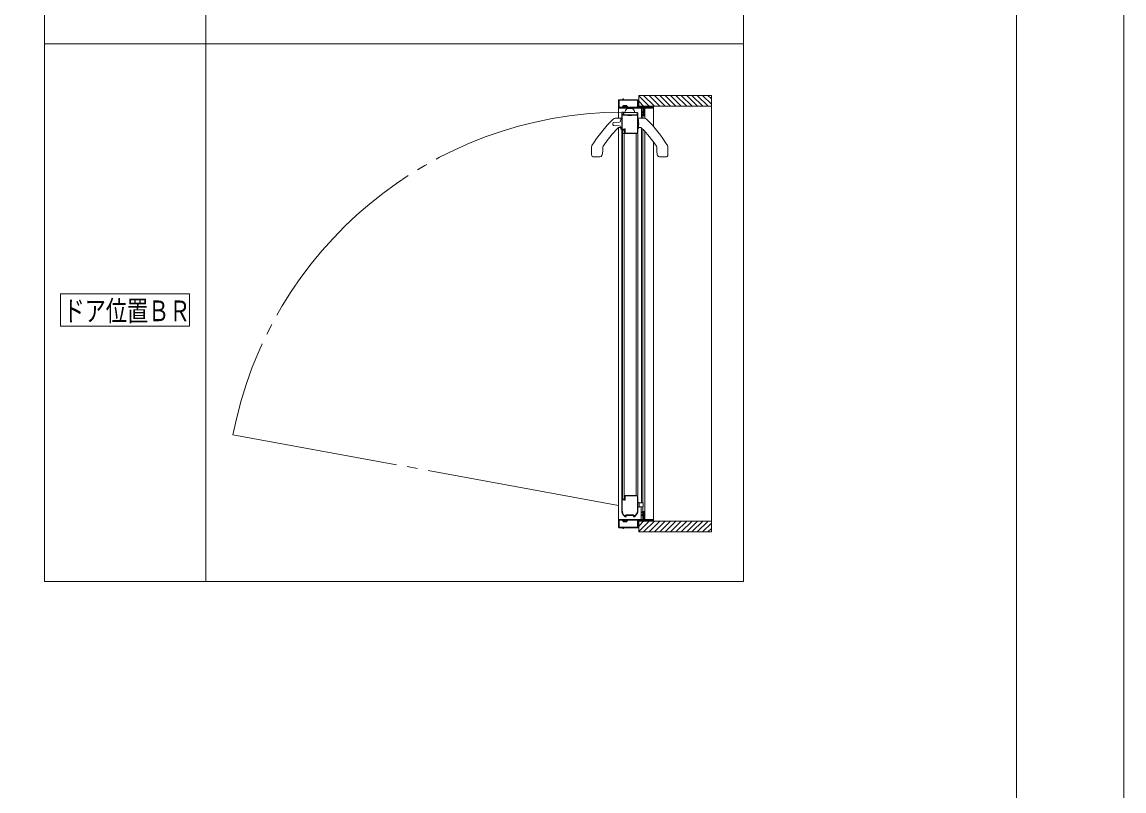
# Model space of a CAD drawing. Units: millimetres on the paper. Extents: x -305 to 305, y -152 to 152.
# Drawn here: x 16.5 to 119, y 0 to 71.5 of the extents above; entities that cross this region are included whole.
import ezdxf
from ezdxf.enums import TextEntityAlignment as Align

# ---------------------------------------------------------------- set-up
doc = ezdxf.new("R2010")
doc.units = ezdxf.units.MM
doc.linetypes.add('LONG_CHAIN', pattern=[21, 18, -1, 1, -1])
doc.linetypes.add('LONG_DOUBLE_CHAIN', pattern=[21.8, 18, -1, 0.6, -0.6, 0.6, -1])
for name, color, linetype, lineweight in [('0-1_VIEW0001', 7, 'Continuous', 9), ('0-3_図面枠', 3, 'Continuous', 9), ('0-4_DEFPOINTS', 7, 'Continuous', 9)]:
    doc.layers.add(name, color=color, linetype=linetype, lineweight=lineweight)
doc.styles.add('ＭＳ ゴシック', font='')
doc.styles.get('ＭＳ ゴシック').set_extended_font_data('MS Gothic')

msp = doc.modelspace()

# ---------------------------------------------------------------- linework, layer by layer
at = {"layer": '0-1_VIEW0001'}
for p, q in [((18.617, 126.98), (18.617, 19.48)), ((33.617, 126.98), (33.617, 19.48)), ((83.617, 126.98), (83.617, 19.48)), ((18.617, 69.48), (83.617, 69.48)), ((73.88, 64.684), (73.88, 63.683)), ((80.63, 64.684), (73.88, 64.684)), ((74.829, 63.684), (73.88, 64.633)), ((75.329, 63.684), (74.329, 64.684)), ((75.829, 63.684), (74.829, 64.684)), ((76.329, 63.684), (75.329, 64.684)), ((76.829, 63.684), (75.829, 64.684)), ((77.329, 63.684), (76.329, 64.684)), ((77.829, 63.684), (76.829, 64.684)), ((78.329, 63.684), (77.329, 64.684)), ((78.829, 63.684), (77.829, 64.684)), ((79.329, 63.684), (78.329, 64.684)), ((79.824, 63.684), (78.824, 64.684)), ((80.319, 63.684), (79.319, 64.684)), ((80.63, 63.868), (79.814, 64.684)), ((80.63, 64.363), (80.309, 64.684)), ((80.63, 24.085), (80.63, 64.684)), ((72.005, 64.233), (72.005, 63.558)), ((72.03, 63.533), (74.325, 63.533)), ((72.05, 64.223), (72.05, 63.598)), ((72.39, 64.283), (72.055, 64.283)), ((73.745, 64.238), (72.065, 64.238)), ((72.065, 63.583), (73.745, 63.583)), ((72.405, 64.348), (72.405, 64.298)), ((72.435, 64.358), (72.415, 64.358)), ((72.78, 63.733), (72.43, 63.733)), ((72.445, 64.298), (72.445, 64.348)), ((73.755, 64.283), (72.46, 64.283)), ((72.78, 63.733), (72.78, 63.683)), ((73.76, 63.598), (73.76, 64.223)), ((73.805, 63.598), (73.805, 64.233)), ((75.19, 63.583), (73.82, 63.583)), ((74.329, 63.684), (73.88, 64.133)), ((73.88, 63.684), (80.63, 63.684)), ((74.34, 63.518), (74.34, 63.198)), ((74.39, 62.833), (74.39, 63.518)), ((74.405, 63.533), (75.24, 63.533)), ((75.205, 63.668), (75.205, 63.598)), ((75.24, 63.683), (75.22, 63.683)), ((75.255, 63.683), (75.255, 63.533)), ((75.255, 63.548), (75.255, 63.668)), ((72.275, 62.558), (71.697, 62.558)), ((74.34, 63.508), (72.005, 63.508)), ((72.005, 63.508), (72.005, 62.558)), ((72.29, 61.148), (72.29, 63.008)), ((72.335, 61.603), (72.335, 62.938)), ((72.425, 62.938), (72.425, 62.886)), ((72.432, 62.868), (72.454, 62.846)), ((72.465, 63.083), (72.465, 62.898)), ((72.472, 62.838), (72.863, 62.838)), ((72.48, 62.883), (73.725, 62.883)), ((72.5, 62.883), (72.5, 63.058)), ((72.5, 62.883), (73.67, 62.883)), ((72.55, 63.108), (73.67, 63.108)), ((73.256, 63.458), (72.823, 63.458)), ((72.874, 62.834), (72.885, 62.823)), ((72.896, 62.818), (73.183, 62.818)), ((73.194, 62.823), (73.205, 62.834)), ((73.216, 62.838), (73.73, 62.838)), ((73.72, 62.883), (73.67, 62.883)), ((73.72, 63.058), (73.72, 62.883)), ((73.73, 63.043), (73.73, 63.073)), ((73.74, 62.898), (73.74, 63.023)), ((73.745, 62.823), (73.745, 61.258)), ((73.79, 63.033), (73.79, 61.258)), ((73.805, 62.558), (74.382, 62.558)), ((74.115, 62.558), (74.115, 63.508)), ((74.19, 63.133), (74.19, 63.078)), ((74.19, 62.898), (74.19, 62.833)), ((74.205, 63.063), (74.225, 63.063)), ((74.225, 62.913), (74.205, 62.913)), ((74.325, 63.183), (74.24, 63.183)), ((74.24, 63.078), (74.24, 63.123)), ((74.24, 62.853), (74.24, 62.898)), ((74.24, 62.783), (74.34, 62.783)), ((74.255, 63.183), (74.255, 63.508)), ((74.255, 62.838), (74.255, 63.138)), ((74.255, 63.138), (74.325, 63.138)), ((74.325, 62.838), (74.255, 62.838)), ((74.255, 62.558), (74.255, 62.783)), ((74.34, 63.123), (74.34, 62.853)), ((75.255, 63.508), (74.39, 63.508)), ((74.431, 62.554), (74.431, 63.508)), ((75.255, 61.774), (75.255, 63.508)), ((72.005, 61.694), (72.005, 25.258)), ((72.275, 61.708), (72.079, 61.708)), ((72.505, 61.483), (72.38, 61.483)), ((72.54, 61.528), (72.41, 61.528)), ((72.555, 61.563), (72.555, 61.543)), ((72.585, 61.578), (72.57, 61.578)), ((72.6, 61.188), (72.6, 61.563)), ((73.79, 61.678), (73.79, 61.766)), ((73.805, 61.708), (74.001, 61.708)), ((74.115, 26.783), (74.115, 61.673)), ((74.255, 26.781), (74.255, 61.533)), ((72.304, 27.483), (72.304, 61.133)), ((72.304, 61.133), (73.789, 61.133)), ((72.331, 61.133), (72.305, 61.133)), ((72.352, 61.155), (72.344, 61.141)), ((72.354, 27.158), (72.354, 61.458)), ((72.504, 61.458), (72.354, 61.458)), ((72.355, 61.458), (72.355, 61.162)), ((72.504, 27.158), (72.504, 61.458)), ((72.515, 61.162), (72.515, 61.168)), ((72.525, 61.141), (72.517, 61.155)), ((73.665, 61.133), (72.538, 61.133)), ((72.555, 61.208), (72.555, 61.433)), ((73.665, 61.178), (72.61, 61.178)), ((73.64, 61.133), (73.64, 27.483)), ((73.789, 27.483), (73.789, 61.133)), ((74.428, 25.258), (74.428, 61.348)), ((69.49, 59.908), (69.49, 59.158)), ((70.52, 59.844), (70.52, 59.458)), ((75.255, 25.258), (75.255, 60.34)), ((75.56, 59.844), (75.56, 59.458)), ((76.59, 59.908), (76.59, 59.158)), ((70.264, 58.958), (69.69, 58.958)), ((75.815, 58.958), (76.39, 58.958)), ((20.117, 43.23), (20.117, 46.23)), ((20.117, 46.23), (32.117, 46.23)), ((32.117, 43.23), (32.117, 46.23)), ((20.117, 43.23), (32.117, 43.23)), ((72.29, 26.108), (72.29, 27.468)), ((72.305, 27.483), (72.331, 27.483)), ((72.335, 27.013), (72.335, 26.108)), ((72.344, 27.476), (72.353, 27.462)), ((72.355, 27.454), (72.355, 27.158)), ((72.38, 27.133), (72.505, 27.133)), ((72.54, 27.088), (72.41, 27.088)), ((72.515, 27.448), (72.515, 27.454)), ((72.517, 27.462), (72.525, 27.476)), ((72.538, 27.483), (73.665, 27.483)), ((72.555, 27.183), (72.555, 27.408)), ((72.555, 27.053), (72.555, 27.073)), ((72.585, 27.038), (72.57, 27.038)), ((72.6, 27.428), (72.6, 27.053)), ((73.665, 27.438), (72.61, 27.438)), ((73.745, 25.933), (73.745, 27.358)), ((73.79, 27.358), (73.79, 25.933)), ((73.865, 26.833), (73.79, 26.833)), ((73.965, 26.783), (73.915, 26.783)), ((73.915, 26.783), (73.915, 26.433)), ((73.965, 26.783), (74.24, 26.783)), ((74.29, 26.733), (74.29, 26.483)), ((72.69, 25.668), (73.39, 25.668)), ((73.39, 25.628), (72.69, 25.628)), ((73.499, 25.57), (73.724, 25.87)), ((73.76, 25.843), (73.535, 25.543)), ((73.865, 26.383), (73.79, 26.383)), ((73.965, 26.433), (73.915, 26.433)), ((74.24, 26.433), (73.965, 26.433)), ((74.111, 25.258), (74.111, 26.433)), ((74.19, 25.868), (74.19, 25.933)), ((74.19, 25.633), (74.19, 25.688)), ((74.225, 25.853), (74.205, 25.853)), ((74.205, 25.703), (74.225, 25.703)), ((74.24, 25.983), (74.34, 25.983)), ((74.24, 25.913), (74.24, 25.868)), ((74.24, 25.688), (74.24, 25.643)), ((74.251, 25.983), (74.251, 26.433)), ((74.251, 25.628), (74.251, 25.928)), ((74.325, 25.928), (74.255, 25.928)), ((74.255, 25.628), (74.325, 25.628)), ((74.34, 25.643), (74.34, 25.913)), ((74.39, 25.933), (74.39, 25.248)), ((75.255, 25.258), (72.005, 25.258)), ((72.005, 24.533), (72.005, 25.208)), ((72.03, 25.233), (74.325, 25.233)), ((72.05, 24.543), (72.05, 25.168)), ((72.065, 25.183), (73.745, 25.183)), ((72.43, 25.033), (72.43, 25.083)), ((72.43, 25.033), (72.78, 25.033)), ((72.625, 25.568), (72.625, 25.603)), ((72.675, 25.483), (72.641, 25.483)), ((72.666, 25.594), (72.689, 25.536)), ((72.69, 25.53), (72.69, 25.498)), ((73.39, 25.498), (73.39, 25.53)), ((73.391, 25.536), (73.413, 25.594)), ((73.415, 25.483), (73.405, 25.483)), ((73.455, 25.603), (73.455, 25.562)), ((73.76, 25.168), (73.76, 24.543)), ((73.805, 25.168), (73.805, 24.533)), ((75.19, 25.183), (73.82, 25.183)), ((73.88, 25.083), (80.63, 25.083)), ((74.829, 25.083), (73.88, 24.134)), ((74.329, 25.083), (73.88, 24.634)), ((73.88, 25.083), (73.88, 24.084)), ((74.325, 25.583), (74.24, 25.583)), ((74.251, 25.258), (74.251, 25.583)), ((75.329, 25.084), (74.329, 24.084)), ((74.34, 25.248), (74.34, 25.568)), ((74.405, 25.233), (75.24, 25.233)), ((75.829, 25.084), (74.829, 24.084)), ((75.205, 25.098), (75.205, 25.168)), ((75.24, 25.083), (75.22, 25.083)), ((75.255, 25.218), (75.255, 25.098)), ((76.329, 25.084), (75.329, 24.084)), ((76.829, 25.084), (75.829, 24.084)), ((77.329, 25.084), (76.329, 24.084)), ((77.829, 25.084), (76.829, 24.084)), ((78.329, 25.084), (77.329, 24.084)), ((78.829, 25.084), (77.829, 24.084)), ((79.329, 25.084), (78.329, 24.084)), ((79.824, 25.084), (78.824, 24.084)), ((80.319, 25.084), (79.319, 24.084)), ((80.63, 24.899), (79.814, 24.084)), ((72.39, 24.483), (72.055, 24.483)), ((73.745, 24.528), (72.065, 24.528)), ((72.405, 24.418), (72.405, 24.468)), ((72.435, 24.408), (72.415, 24.408)), ((72.445, 24.468), (72.445, 24.418)), ((73.755, 24.483), (72.46, 24.483)), ((80.63, 24.084), (73.88, 24.084)), ((80.63, 24.404), (80.309, 24.084)), ((18.617, 19.48), (83.617, 19.48))]:
    msp.add_line(p, q, dxfattribs=at)
at = {"layer": '0-1_VIEW0001', "color": 2}
for p, q in [((72.29, 62.528), (72.255, 62.526)), ((71.527, 62.164), (72.063, 62.192)), ((72.063, 61.865), (71.527, 61.893)), ((72.209, 62.484), (72.18, 62.298)), ((72.18, 61.759), (72.209, 61.573)), ((72.255, 61.53), (72.29, 61.528)), ((73.81, 62.403), (73.79, 62.403)), ((73.79, 61.653), (73.81, 61.653)), ((73.81, 62.453), (73.81, 62.103)), ((73.822, 62.453), (73.81, 62.453)), ((73.81, 61.953), (73.81, 61.603)), ((73.81, 61.603), (73.822, 61.603))]:
    msp.add_line(p, q, dxfattribs=at)
at = {"layer": '0-1_VIEW0001', "color": 2, "linetype": 'LONG_DOUBLE_CHAIN'}
for p, q in [((73.852, 62.094), (73.869, 62.094)), ((73.852, 61.963), (73.869, 61.963))]:
    msp.add_line(p, q, dxfattribs=at)
at = {"layer": '0-1_VIEW0001', "linetype": 'LONG_CHAIN'}
msp.add_line((72.005, 26.556), (36.15, 33.131), dxfattribs=at)
at = {"layer": '0-1_VIEW0001'}
for points in [[(72.055, 64.283), (72.019, 64.269), (72.005, 64.233)], [(72.005, 63.558), (72.012, 63.541), (72.03, 63.533)], [(72.065, 64.238), (72.054, 64.234), (72.05, 64.223)], [(72.05, 63.598), (72.054, 63.588), (72.065, 63.583)], [(72.43, 63.733), (72.43, 63.683), (72.37, 63.605)], [(72.405, 64.298), (72.4, 64.288), (72.39, 64.283)], [(72.415, 64.358), (72.408, 64.355), (72.405, 64.348)], [(72.43, 63.683), (72.78, 63.683), (72.839, 63.605)], [(72.445, 64.348), (72.442, 64.355), (72.435, 64.358)], [(72.46, 64.283), (72.449, 64.288), (72.445, 64.298)], [(73.76, 64.223), (73.755, 64.234), (73.745, 64.238)], [(73.745, 63.583), (73.755, 63.588), (73.76, 63.598)], [(73.805, 64.233), (73.79, 64.269), (73.755, 64.283)], [(73.82, 63.583), (73.809, 63.588), (73.805, 63.598)], [(74.325, 63.533), (74.335, 63.529), (74.34, 63.518)], [(74.39, 63.518), (74.394, 63.529), (74.405, 63.533)], [(75.205, 63.598), (75.2, 63.588), (75.19, 63.583)], [(75.22, 63.683), (75.209, 63.679), (75.205, 63.668)], [(75.255, 63.668), (75.25, 63.679), (75.24, 63.683)], [(75.24, 63.533), (75.25, 63.538), (75.255, 63.548)], [(72.29, 63.008), (72.326, 63.097), (72.366, 63.125), (72.415, 63.133), (72.45, 63.119), (72.465, 63.083)], [(72.335, 62.938), (72.38, 62.983), (72.425, 62.938)], [(72.425, 62.886), (72.426, 62.876), (72.432, 62.868)], [(72.454, 62.846), (72.463, 62.84), (72.472, 62.838)], [(72.465, 62.898), (72.469, 62.888), (72.48, 62.883)], [(72.863, 62.838), (72.869, 62.837), (72.874, 62.834)], [(72.885, 62.823), (72.89, 62.819), (72.896, 62.818)], [(73.183, 62.818), (73.189, 62.819), (73.194, 62.823)], [(73.205, 62.834), (73.21, 62.837), (73.216, 62.838)], [(73.725, 62.883), (73.735, 62.888), (73.74, 62.898)], [(73.73, 63.073), (73.733, 63.08), (73.74, 63.083), (73.775, 63.069), (73.79, 63.033)], [(73.74, 63.023), (73.739, 63.028), (73.736, 63.031), (73.731, 63.037), (73.73, 63.043)], [(73.73, 62.838), (73.74, 62.834), (73.745, 62.823)], [(74.24, 63.183), (74.204, 63.169), (74.19, 63.133)], [(74.19, 63.078), (74.194, 63.068), (74.205, 63.063)], [(74.205, 62.913), (74.194, 62.909), (74.19, 62.898)], [(74.19, 62.833), (74.204, 62.798), (74.24, 62.783)], [(74.225, 63.063), (74.235, 63.068), (74.24, 63.078)], [(74.24, 62.898), (74.235, 62.909), (74.225, 62.913)], [(74.24, 63.123), (74.244, 63.134), (74.255, 63.138)], [(74.255, 62.838), (74.244, 62.843), (74.24, 62.853)], [(74.34, 63.198), (74.335, 63.188), (74.325, 63.183)], [(74.325, 63.138), (74.335, 63.134), (74.34, 63.123)], [(74.34, 62.853), (74.335, 62.843), (74.325, 62.838)], [(74.34, 62.783), (74.375, 62.798), (74.39, 62.833)], [(72.41, 61.528), (72.357, 61.55), (72.335, 61.603)], [(72.38, 61.483), (72.362, 61.476), (72.355, 61.458)], [(72.555, 61.433), (72.54, 61.469), (72.505, 61.483)], [(72.555, 61.543), (72.55, 61.533), (72.54, 61.528)], [(72.57, 61.578), (72.559, 61.574), (72.555, 61.563)], [(72.6, 61.563), (72.595, 61.574), (72.585, 61.578)], [(72.305, 61.133), (72.294, 61.138), (72.29, 61.148)], [(72.344, 61.141), (72.338, 61.135), (72.331, 61.133)], [(72.355, 61.162), (72.354, 61.158), (72.352, 61.155)], [(72.515, 61.168), (72.519, 61.179), (72.53, 61.183), (72.547, 61.191), (72.555, 61.208)], [(72.517, 61.155), (72.515, 61.158), (72.515, 61.162)], [(72.538, 61.133), (72.531, 61.135), (72.525, 61.141)], [(72.61, 61.178), (72.603, 61.181), (72.6, 61.188)], [(73.745, 61.258), (73.721, 61.202), (73.665, 61.178)], [(73.79, 61.258), (73.753, 61.17), (73.665, 61.133)], [(72.29, 27.468), (72.294, 27.479), (72.305, 27.483)], [(72.331, 27.483), (72.339, 27.481), (72.344, 27.476)], [(72.41, 27.088), (72.357, 27.066), (72.335, 27.013)], [(72.353, 27.462), (72.354, 27.458), (72.355, 27.454)], [(72.355, 27.158), (72.362, 27.14), (72.38, 27.133)], [(72.505, 27.133), (72.54, 27.148), (72.555, 27.183)], [(72.515, 27.454), (72.515, 27.458), (72.517, 27.462)], [(72.555, 27.408), (72.548, 27.426), (72.53, 27.433), (72.519, 27.438), (72.515, 27.448)], [(72.525, 27.476), (72.531, 27.481), (72.538, 27.483)], [(72.555, 27.073), (72.55, 27.084), (72.54, 27.088)], [(72.57, 27.038), (72.559, 27.043), (72.555, 27.053)], [(72.6, 27.053), (72.595, 27.043), (72.585, 27.038)], [(72.61, 27.438), (72.603, 27.435), (72.6, 27.428)], [(73.665, 27.483), (73.753, 27.447), (73.79, 27.358)], [(73.745, 27.358), (73.721, 27.415), (73.665, 27.438)], [(72.641, 25.483), (72.626, 25.485), (72.612, 25.492), (72.475, 25.608), (72.375, 25.76), (72.313, 25.93), (72.29, 26.108)], [(72.335, 26.108), (72.356, 25.954), (72.405, 25.802), (72.454, 25.69), (72.528, 25.598), (72.6, 25.557), (72.616, 25.555), (72.625, 25.568)], [(72.625, 25.603), (72.644, 25.649), (72.69, 25.668)], [(72.69, 25.628), (72.669, 25.617), (72.666, 25.594)], [(73.39, 25.668), (73.436, 25.649), (73.455, 25.603)], [(73.413, 25.594), (73.41, 25.617), (73.39, 25.628)], [(73.724, 25.87), (73.739, 25.9), (73.745, 25.933)], [(73.79, 25.933), (73.782, 25.886), (73.76, 25.843)], [(74.19, 25.933), (74.204, 25.969), (74.24, 25.983)], [(74.205, 25.853), (74.194, 25.858), (74.19, 25.868)], [(74.19, 25.688), (74.194, 25.699), (74.205, 25.703)], [(74.24, 25.583), (74.204, 25.598), (74.19, 25.633)], [(74.24, 25.868), (74.235, 25.858), (74.225, 25.853)], [(74.225, 25.703), (74.235, 25.699), (74.24, 25.688)], [(74.255, 25.928), (74.244, 25.924), (74.24, 25.913)], [(74.24, 25.643), (74.244, 25.633), (74.255, 25.628)], [(74.34, 25.913), (74.335, 25.924), (74.325, 25.928)], [(74.325, 25.628), (74.335, 25.633), (74.34, 25.643)], [(74.34, 25.983), (74.375, 25.969), (74.39, 25.933)], [(72.005, 25.208), (72.012, 25.226), (72.03, 25.233)], [(72.05, 25.168), (72.054, 25.179), (72.065, 25.183)], [(72.78, 25.083), (72.43, 25.083), (72.37, 25.162)], [(72.69, 25.498), (72.685, 25.488), (72.675, 25.483)], [(72.689, 25.536), (72.69, 25.533), (72.69, 25.53)], [(72.78, 25.033), (72.78, 25.083), (72.839, 25.162)], [(73.39, 25.53), (73.39, 25.533), (73.391, 25.536)], [(73.405, 25.483), (73.394, 25.488), (73.39, 25.498)], [(73.535, 25.543), (73.482, 25.499), (73.415, 25.483)], [(73.455, 25.562), (73.463, 25.548), (73.479, 25.55), (73.49, 25.559), (73.499, 25.57)], [(73.745, 25.183), (73.755, 25.179), (73.76, 25.168)], [(73.82, 25.183), (73.809, 25.179), (73.805, 25.168)], [(74.34, 25.568), (74.335, 25.579), (74.325, 25.583)], [(74.325, 25.233), (74.335, 25.238), (74.34, 25.248)], [(74.39, 25.248), (74.394, 25.238), (74.405, 25.233)], [(75.205, 25.168), (75.2, 25.179), (75.19, 25.183)], [(75.22, 25.083), (75.209, 25.088), (75.205, 25.098)], [(75.24, 25.233), (75.25, 25.229), (75.255, 25.218)], [(75.255, 25.098), (75.25, 25.088), (75.24, 25.083)], [(72.055, 24.483), (72.019, 24.498), (72.005, 24.533)], [(72.065, 24.528), (72.054, 24.533), (72.05, 24.543)], [(72.405, 24.468), (72.4, 24.479), (72.39, 24.483)], [(72.415, 24.408), (72.408, 24.411), (72.405, 24.418)], [(72.445, 24.418), (72.442, 24.411), (72.435, 24.408)], [(72.46, 24.483), (72.449, 24.479), (72.445, 24.468)], [(73.76, 24.543), (73.755, 24.533), (73.745, 24.528)], [(73.805, 24.533), (73.79, 24.498), (73.755, 24.483)]]:
    msp.add_lwpolyline(points, dxfattribs=at)
for centre, radius, start, end in [((72.382, 63.596), 0.015, 142.83915, 250.52878), ((72.784, 64.231), 0.0077, 332.71904, 90), ((72.827, 63.596), 0.015, 289.47122, 37.16085), ((71.697, 62.258), 0.3, 90, 134.40318), ((72.275, 62.543), 0.015, 0, 90), ((72.55, 63.058), 0.05, 90, 180), ((73.04, 63.083), 0.45, 128.21321, 176.81526), ((72.823, 63.358), 0.1, 90, 128.21321), ((73.256, 63.358), 0.1, 51.78679, 90), ((73.04, 63.083), 0.45, 3.18474, 51.78679), ((73.67, 63.058), 0.05, 0, 90), ((73.805, 62.543), 0.015, 90, 180), ((74.382, 62.258), 0.3, 45.59682, 90), ((80.618, 53.149), 13.05, 134.40318, 148.24605), ((80.618, 53.149), 12.15, 135.61305, 145.92995), ((72.079, 61.508), 0.2, 90, 135.61305), ((72.275, 61.723), 0.015, 270, 0), ((73.805, 61.723), 0.015, 180, 270), ((74.001, 61.508), 0.2, 44.38695, 90), ((65.461, 53.149), 12.15, 34.07005, 44.38695), ((65.461, 53.149), 13.05, 31.75395, 45.59682), ((69.69, 59.908), 0.2, 147.03513, 180), ((69.48, 59.458), 1.04, 339.07517, 0), ((70.72, 59.844), 0.2, 145.92995, 180), ((75.36, 59.844), 0.2, 0, 34.07005), ((76.6, 59.458), 1.04, 180, 200.92483), ((76.39, 59.908), 0.2, 0, 32.96487), ((69.69, 59.158), 0.2, 180, 270), ((70.264, 59.158), 0.2, 270, 339.07517), ((75.815, 59.158), 0.2, 200.92483, 270), ((76.39, 59.158), 0.2, 270, 0), ((73.865, 26.783), 0.05, 0, 90), ((74.24, 26.733), 0.05, 0, 90), ((73.865, 26.433), 0.05, 270, 0), ((74.24, 26.483), 0.05, 270, 0), ((72.382, 25.171), 0.015, 109.47122, 217.16085), ((72.827, 25.171), 0.015, 322.83915, 70.52878)]:
    msp.add_arc(centre, radius, start, end, dxfattribs=at)
at = {"layer": '0-1_VIEW0001', "linetype": 'LONG_CHAIN'}
msp.add_arc((72.504, 26.108), 37.027, 90.29921, 169.06601, dxfattribs=at)
at = {"layer": '0-1_VIEW0001', "color": 2}
for centre, radius, start, end in [((72.258, 62.477), 0.05, 93, 171.40265), ((72.225, 62.028), 0.75, 172.99308, 180.0004), ((72.225, 62.028), 0.75, 180.0004, 187.00669), ((71.53, 62.114), 0.05, 92.99998, 172.91056), ((71.53, 61.943), 0.05, 187.09046, 267.00002), ((72.057, 62.316), 0.125, 273, 351.43914), ((72.057, 61.74), 0.125, 8.55177, 87), ((72.258, 61.58), 0.05, 188.59735, 267), ((73.81, 62.093), 0.01, 90, 180), ((73.81, 61.963), 0.01, 180, 270), ((73.822, 62.438), 0.015, 9.12607, 90), ((73.822, 61.618), 0.015, 270, 350.87393), ((71.27, 62.028), 2.6, 1.44086, 9.12607), ((71.27, 62.028), 2.6, 350.87393, 358.55914), ((70.764, 62.028), 3.088, 358.7869, 1.2131), ((73.854, 62.093), 0.015, 270, 1.44086), ((73.854, 61.963), 0.015, 358.55914, 90)]:
    msp.add_arc(centre, radius, start, end, dxfattribs=at)
at = {"layer": '0-3_図面枠'}
msp.add_lwpolyline([(-291.017, -138.498), (108.983, -138.498), (108.983, 138.502), (-291.017, 138.502)], close=True, dxfattribs=at)
at = {"layer": '0-4_DEFPOINTS'}
msp.add_line((118.983, -148.498), (118.983, 148.502), dxfattribs=at)

# ---------------------------------------------------------------- texts
at = {"layer": '0-1_VIEW0001', "style": 'ＭＳ ゴシック', "width": 0.75}
msp.add_text('ドア位置ＢＲ', height=1.921, dxfattribs=at).set_placement((20.402, 43.11), align=Align.BOTTOM_LEFT)

doc.saveas('drawing.dxf')
